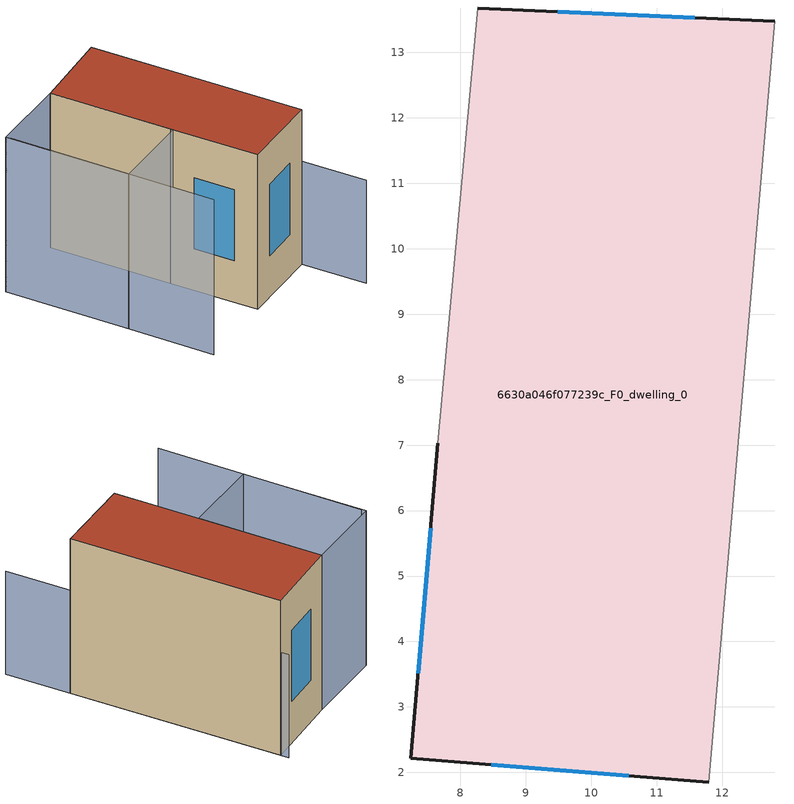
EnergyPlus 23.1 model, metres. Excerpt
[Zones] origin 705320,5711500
6630a046f077239c_F0_dwelling_0
 floor ground (EU_floor_Construction): 12.8,13.47 11.8,1.85 7.24,2.21 7.65,7.03 8.27,13.68 z0
 wall outside (EU_wall_Construction): 12.8,13.47 8.27,13.68 / 7.65,7.03 7.24,2.21 11.8,1.85 z0:9
 wall adiabatic (EU_wall_Construction): 8.27,13.68 7.65,7.03 / 11.8,1.85 12.8,13.47 z0:9
 window (EU_Window_Construction): 11.58,13.53 9.49,13.62 / 8.47,2.12 10.57,1.95 / 7.54,5.73 7.35,3.51 z2.43:6.57
 roof outside (EU_roof_Construction): 11.8,1.85 12.8,13.47 8.27,13.68 7.65,7.03 7.24,2.21 z9
shading: 11.49,-1.69 12.84,13.91 z0:6; 3.81,13.84 2.69,2.59 / 8.27,13.68 7.64,6.89 / 7.64,6.89 3.16,7.3 / 3.16,7.3 3.79,14.09 / 3.79,14.09 8.27,13.68 z0:9
[Building]
EU S2 Campaign: North Axis=0; Terrain=City; Solar Distribution=FullExterior
[Site:Location]
London: Latitude=51.5; Longitude=-0.5; Time Zone=0; Elevation=25
[SizingPeriod:WeatherFileDays]
AnnualSizingPeriod: Begin Month=1; Begin Day of Month=1; End Month=12; End Day of Month=31; Day of Week for Start Day=Monday; Use Weather File Daylight Saving Period=No; Use Weather File Rain and Snow Indicators=No
[MATERIAL]
EU_InternalMass_Material: Roughness=MediumRough; Thickness=0.1; Conductivity=1; Density=1800; Specific Heat=900; Thermal Absorptance=0.9; Solar Absorptance=0.7; Visible Absorptance=0.7
[MATERIAL:NOMASS] Roughness=MediumRough; Thermal Absorptance=0.9; Solar Absorptance=0.7; Visible Absorptance=0.7
Name | Thermal Resistance
EU_wall_NoMass | 0.555556
EU_roof_NoMass | 0.510204
EU_floor_NoMass | 1.68919
[WINDOWMATERIAL:SIMPLEGLAZINGSYSTEM]
EU_Window_SimpleGlazing: UFactor=3.96; Solar Heat Gain Coefficient=0.85; Visible Transmittance=0.85
[CONSTRUCTION]
EU_wall_Construction: EU_wall_NoMass
EU_roof_Construction: EU_roof_NoMass
EU_floor_Construction: EU_floor_NoMass
EU_InternalMass_Construction: EU_InternalMass_Material
EU_Window_Construction: EU_Window_SimpleGlazing
[ZONE]
6630a046f077239c_F0_dwelling_0: Type=1; Multiplier=1; Ceiling Height=autocalculate; Volume=475.515; Floor Area=autocalculate; Part of Total Floor Area=Yes
[INTERNALMASS]
6630a046f077239c_F0_dwelling_0_EU_InternalMass: Construction=EU_InternalMass_Construction; Zone or ZoneList=6630a046f077239c_F0_dwelling_0; Surface Area=52.835
[OTHEREQUIPMENT]
EU_Step8_InternalGain_6630a046f077239c_F0_dwelling_0_f000: Fuel Type=Electricity; Zone or ZoneList or Space or SpaceList=6630a046f077239c_F0_dwelling_0; Schedule=EU_Step8_GainSchedule_6630a046f077239c_F0_dwelling_0_f000; Design Level Calculation Method=Watts/Area; Power per Zone Floor Area=1; Fraction Latent=0; Fraction Radiant=0; Fraction Lost=0; Carbon Dioxide Generation Rate=0; EndUse Subcategory=EU_Step8_InternalGains
[ZONEVENTILATION:DESIGNFLOWRATE]
EU_ConstantAir_6630a046f077239c_F0_dwelling_0: Zone or ZoneList or Space or SpaceList=6630a046f077239c_F0_dwelling_0; Schedule=EU_AlwaysOn; Design Flow Rate Calculation Method=AirChanges/Hour; Air Changes per Hour=0.48; Ventilation Type=Natural; Fan Pressure Rise=0; Fan Total Efficiency=1; Constant Term Coefficient=1; Temperature Term Coefficient=0; Velocity Term Coefficient=0; Velocity Squared Term Coefficient=0; Minimum Indoor Temperature=-100; Maximum Indoor Temperature=100; Delta Temperature=-100; Minimum Outdoor Temperature=-100; Maximum Outdoor Temperature=100; Maximum Wind Speed=40
[HVACTEMPLATE:THERMOSTAT]
EU_HeatOnly_6630a046f077239c_F0_dwelling_0: Constant Heating Setpoint=20; Constant Cooling Setpoint=50
[HVACTEMPLATE:ZONE:IDEALLOADSAIRSYSTEM]
6630a046f077239c_F0_dwelling_0: Template Thermostat=EU_HeatOnly_6630a046f077239c_F0_dwelling_0; System Availability Schedule=EU_AlwaysOn; Maximum Heating Supply Air Temperature=50; Minimum Cooling Supply Air Temperature=13; Maximum Heating Supply Air Humidity Ratio=0.0156; Minimum Cooling Supply Air Humidity Ratio=0.0077; Heating Limit=NoLimit; Cooling Limit=NoLimit; Heating Availability Schedule=EU_AlwaysOn; Cooling Availability Schedule=EU_CoolingOff; Dehumidification Control Type=ConstantSensibleHeatRatio; Cooling Sensible Heat Ratio=0.7; Dehumidification Setpoint=60; Humidification Control Type=None; Humidification Setpoint=30; Outdoor Air Method=None; Outdoor Air Flow Rate per Person=0.00944; Outdoor Air Flow Rate per Zone Floor Area=0; Outdoor Air Flow Rate per Zone=0; Demand Controlled Ventilation Type=None; Outdoor Air Economizer Type=NoEconomizer; Heat Recovery Type=None; Sensible Heat Recovery Effectiveness=0.7; Latent Heat Recovery Effectiveness=0.65
[SIZING:ZONE]
6630a046f077239c_F0_dwelling_0: Zone Cooling Design Supply Air Temperature Input Method=SupplyAirTemperature; Zone Cooling Design Supply Air Temperature=13; Zone Heating Design Supply Air Temperature Input Method=SupplyAirTemperature; Zone Heating Design Supply Air Temperature=50; Zone Cooling Design Supply Air Humidity Ratio=0.008; Zone Heating Design Supply Air Humidity Ratio=0.008; Cooling Design Air Flow Method=DesignDay; Cooling Design Air Flow Rate=0; Cooling Minimum Air Flow per Zone Floor Area=0.000762; Cooling Minimum Air Flow=0; Cooling Minimum Air Flow Fraction=0.2; Heating Design Air Flow Method=DesignDay; Heating Design Air Flow Rate=0; Heating Maximum Air Flow per Zone Floor Area=0.002032; Heating Maximum Air Flow=0.141576; Heating Maximum Air Flow Fraction=0.3; Account for Dedicated Outdoor Air System=No; Dedicated Outdoor Air System Control Strategy=NeutralSupplyAir; Dedicated Outdoor Air Low Setpoint Temperature for Design=autosize; Dedicated Outdoor Air High Setpoint Temperature for Design=autosize; Zone Load Sizing Method=Sensible Load Only No Latent Load; Zone Latent Cooling Design Supply Air Humidity Ratio Input Method=HumidityRatioDifference; Zone Cooling Design Supply Air Humidity Ratio Difference=0.005; Zone Latent Heating Design Supply Air Humidity Ratio Input Method=HumidityRatioDifference; Zone Humidification Design Supply Air Humidity Ratio Difference=0.005
[SCHEDULE:CONSTANT]
Name | Hourly Value
EU_AlwaysOn | 1
EU_CoolingOff | 0
[SCHEDULE:FILE]
EU_Step8_GainSchedule_6630a046f077239c_F0_dwelling_0_f000: File=../../schedules/6630a046f077239c/6630a046f077239c_F0_dwelling_0_f000_gain.csv; Column Number=1; Rows to Skip at Top=0; Number of Hours of Data=8760; Column Separator=Comma; Interpolate to Timestep=No; Minutes per Item=60; Adjust Schedule for Daylight Savings=Yes
